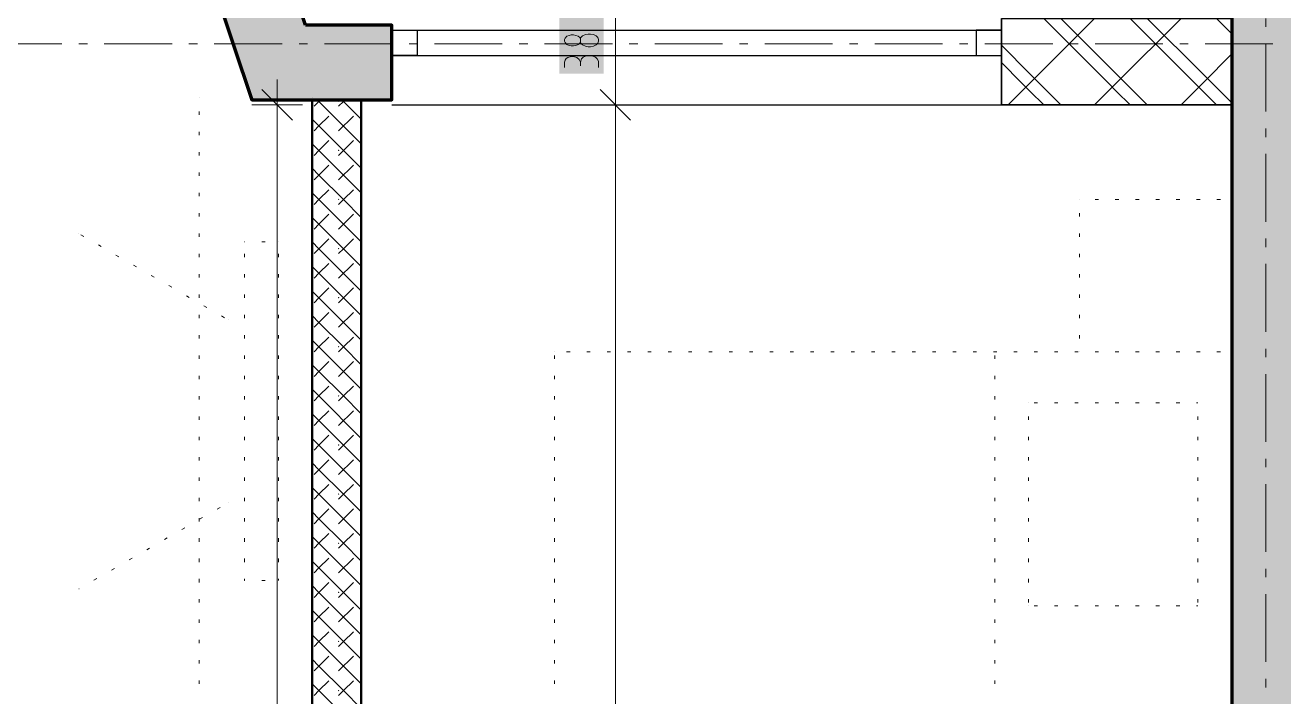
# Model space of a CAD drawing. Header units: millimetres. Extents: x 0 to 594, y 0 to 420.
# Drawn here: x 179.84 to 217.92, y 322.27 to 342.6 of the extents above; entities that cross this region are included whole.
import ezdxf

# ---------------------------------------------------------------- set-up
doc = ezdxf.new("R2010")
doc.units = ezdxf.units.MM
doc.header["$LTSCALE"] = 8
for name, color, linetype in [('PDF_Koty delkove', 7, 'Continuous'), ('PDF_Nabytek', 7, 'Continuous'), ('PDF_Okna', 7, 'Continuous'), ('PDF_Osy hlavni', 7, 'Continuous'), ('PDF_Pricky zdene', 7, 'Continuous'), ('PDF_Steny obvodove nosne', 7, 'Continuous'), ('PDF_Steny sendvic', 7, 'Continuous')]:
    doc.layers.add(name, color=color, linetype=linetype)

msp = doc.modelspace()

# ---------------------------------------------------------------- linework, layer by layer
at = {"layer": 'PDF_Koty delkove', "lineweight": 18}
for points in [[(197.697, 152.109), (197.697, 204.109), (197.697, 212.993), (197.697, 214.479), (197.697, 216.017), (197.697, 235.697), (197.697, 238.464), (197.697, 253.839), (197.697, 256.401), (197.697, 259.169), (197.697, 289.56), (197.697, 291.046), (197.697, 340.194), (197.697, 344.089)], [(196.637, 342.087), (196.62, 342.06), (196.568, 342.019), (196.501, 341.992), (196.432, 341.978), (196.363, 341.978), (196.296, 341.992), (196.227, 342.019), (196.176, 342.074), (196.159, 342.115), (196.159, 342.17), (196.176, 342.211), (196.227, 342.266), (196.296, 342.293)], [(196.296, 342.293), (196.363, 342.307), (196.432, 342.307), (196.501, 342.293), (196.568, 342.266), (196.62, 342.225), (196.637, 342.198)], [(196.211, 341.595), (196.262, 341.623), (196.363, 341.65), (196.432, 341.65), (196.534, 341.623), (196.603, 341.568), (196.637, 341.485), (196.637, 341.376)], [(197.184, 341.321), (197.184, 341.513), (197.149, 341.581), (197.098, 341.636), (197.013, 341.663), (196.945, 341.677), (196.876, 341.677), (196.791, 341.663), (196.723, 341.636), (196.672, 341.581), (196.637, 341.485)], [(196.159, 341.321), (196.159, 341.485), (196.176, 341.54), (196.211, 341.595)], [(187.461, 340.194), (187.461, 340.963)], [(187.922, 339.733), (187, 340.656)], [(198.158, 339.733), (197.236, 340.656)], [(188.23, 340.194), (187.461, 340.194), (186.692, 340.194)], [(187.461, 253.839), (187.461, 256.606), (187.461, 257.631), (187.461, 259.514), (187.461, 277.824), (187.461, 279.31), (187.461, 340.194)], [(198.466, 340.194), (197.697, 340.194), (196.928, 340.194)]]:
    msp.add_lwpolyline(points, dxfattribs=at)
msp.add_lwpolyline([(196.945, 342.334), (196.876, 342.334), (196.791, 342.32), (196.706, 342.28), (196.654, 342.225), (196.637, 342.198), (196.637, 342.087), (196.654, 342.06), (196.706, 342.005), (196.791, 341.964), (196.876, 341.95), (196.945, 341.95), (197.03, 341.964), (197.116, 342.005), (197.167, 342.06), (197.184, 342.115), (197.184, 342.17), (197.167, 342.225), (197.116, 342.28), (197.03, 342.32)], close=True, dxfattribs=at)
at = {"layer": 'PDF_Koty delkove', "color": 7, "lineweight": 18, "true_color": 0xffffff, "transparency": 33554559}
msp.add_solid([(197.338, 341.14), (197.338, 343.144), (196.006, 341.14), (196.006, 343.144)], dxfattribs=at)
at = {"layer": 'PDF_Nabytek', "lineweight": 13}
for points in [[(185.098, 340.399), (185.098, 340.399)], [(188.523, 340.399), (188.523, 340.399)], [(185.098, 339.885), (185.098, 339.987)], [(188.523, 339.885), (188.523, 339.987)], [(185.098, 339.27), (185.098, 339.372)], [(188.523, 339.27), (188.523, 339.372)], [(185.098, 338.655), (185.098, 338.757)], [(188.523, 338.655), (188.523, 338.757)], [(185.098, 338.04), (185.098, 338.142)], [(188.523, 338.04), (188.523, 338.142)], [(185.098, 337.425), (185.098, 337.527)], [(188.523, 337.425), (188.523, 337.527)], [(211.739, 337.324), (211.739, 337.324)], [(211.739, 337.324), (211.739, 337.324)], [(212.314, 337.324), (212.211, 337.324)], [(212.929, 337.324), (212.826, 337.324)], [(213.544, 337.324), (213.441, 337.324)], [(214.159, 337.324), (214.056, 337.324)], [(214.774, 337.324), (214.671, 337.324)], [(215.389, 337.324), (215.286, 337.324)], [(216.004, 337.324), (215.901, 337.324)], [(216.351, 337.324), (216.351, 337.324)], [(216.351, 337.324), (216.351, 337.324)], [(185.098, 336.81), (185.098, 336.912)], [(188.523, 336.81), (188.523, 336.912)], [(211.739, 336.81), (211.739, 336.912)], [(216.351, 336.81), (216.351, 336.912)], [(181.461, 336.295), (181.461, 336.295)], [(181.609, 336.21), (181.52, 336.261)], [(182.141, 335.903), (182.053, 335.954)], [(185.098, 336.195), (185.098, 336.297)], [(186.484, 336.043), (186.473, 336.043)], [(186.473, 336.043), (186.473, 336.043)], [(186.473, 336.043), (186.473, 336.043)], [(187.099, 336.043), (186.996, 336.043)], [(187.498, 336.043), (187.498, 336.043)], [(187.498, 336.043), (187.498, 336.043)], [(188.523, 336.195), (188.523, 336.297)], [(211.739, 336.195), (211.739, 336.297)], [(216.351, 336.195), (216.351, 336.297)], [(182.674, 335.595), (182.585, 335.646)], [(185.098, 335.58), (185.098, 335.682)], [(186.473, 335.58), (186.473, 335.682)], [(187.498, 335.58), (187.498, 335.682)], [(188.523, 335.58), (188.523, 335.682)], [(211.739, 335.58), (211.739, 335.682)], [(216.351, 335.58), (216.351, 335.682)], [(183.206, 335.288), (183.118, 335.339)], [(183.739, 334.98), (183.65, 335.031)], [(185.098, 334.965), (185.098, 335.067)], [(186.473, 334.965), (186.473, 335.067)], [(187.498, 334.965), (187.498, 335.067)], [(188.523, 334.965), (188.523, 335.067)], [(211.739, 334.965), (211.739, 335.067)], [(216.351, 334.965), (216.351, 335.067)], [(184.272, 334.673), (184.183, 334.724)], [(184.804, 334.365), (184.716, 334.416)], [(185.098, 334.35), (185.098, 334.452)], [(186.473, 334.35), (186.473, 334.452)], [(187.498, 334.35), (187.498, 334.452)], [(188.523, 334.35), (188.523, 334.452)], [(211.739, 334.35), (211.739, 334.452)], [(216.351, 334.35), (216.351, 334.452)], [(185.337, 334.058), (185.248, 334.109)], [(185.098, 333.735), (185.098, 333.837)], [(185.869, 333.75), (185.781, 333.801)], [(185.985, 333.683), (185.985, 333.683)], [(186.473, 333.735), (186.473, 333.837)], [(187.498, 333.735), (187.498, 333.837)], [(188.523, 333.735), (188.523, 333.837)], [(211.739, 333.735), (211.739, 333.837)], [(216.351, 333.735), (216.351, 333.837)], [(185.098, 333.12), (185.098, 333.222)], [(186.473, 333.12), (186.473, 333.222)], [(187.498, 333.12), (187.498, 333.222)], [(188.523, 333.12), (188.523, 333.222)], [(211.739, 333.12), (211.739, 333.222)], [(216.351, 333.12), (216.351, 333.222)], [(185.098, 332.505), (185.098, 332.607)], [(186.473, 332.505), (186.473, 332.607)], [(187.498, 332.505), (187.498, 332.607)], [(188.523, 332.505), (188.523, 332.607)], [(195.852, 332.712), (195.852, 332.712)], [(195.852, 332.712), (195.852, 332.712)], [(195.852, 332.505), (195.852, 332.607)], [(196.324, 332.712), (196.221, 332.712)], [(196.939, 332.712), (196.836, 332.712)], [(197.554, 332.712), (197.451, 332.712)], [(198.169, 332.712), (198.066, 332.712)], [(198.784, 332.712), (198.681, 332.712)], [(199.399, 332.712), (199.296, 332.712)], [(200.014, 332.712), (199.911, 332.712)], [(200.629, 332.712), (200.526, 332.712)], [(201.244, 332.712), (201.141, 332.712)], [(201.859, 332.712), (201.756, 332.712)], [(202.474, 332.712), (202.371, 332.712)], [(203.089, 332.712), (202.986, 332.712)], [(203.704, 332.712), (203.601, 332.712)], [(204.319, 332.712), (204.216, 332.712)], [(204.934, 332.712), (204.831, 332.712)], [(205.549, 332.712), (205.446, 332.712)], [(206.164, 332.712), (206.061, 332.712)], [(206.779, 332.712), (206.676, 332.712)], [(207.394, 332.712), (207.291, 332.712)], [(208.009, 332.712), (207.906, 332.712)], [(208.624, 332.712), (208.521, 332.712)], [(209.239, 332.712), (209.136, 332.712)], [(209.176, 332.712), (209.176, 332.712)], [(209.176, 332.505), (209.176, 332.607)], [(209.854, 332.712), (209.751, 332.712)], [(210.469, 332.712), (210.366, 332.712)], [(211.084, 332.712), (210.981, 332.712)], [(211.699, 332.712), (211.596, 332.712)], [(211.739, 332.712), (211.739, 332.712)], [(212.314, 332.712), (212.211, 332.712)], [(212.929, 332.712), (212.826, 332.712)], [(213.544, 332.712), (213.441, 332.712)], [(214.159, 332.712), (214.056, 332.712)], [(214.774, 332.712), (214.671, 332.712)], [(215.389, 332.712), (215.286, 332.712)], [(216.004, 332.712), (215.901, 332.712)], [(216.351, 332.712), (216.351, 332.712)], [(216.351, 332.712), (216.351, 332.712)], [(216.351, 332.712), (216.351, 332.712)], [(216.351, 332.505), (216.351, 332.607)], [(185.098, 331.89), (185.098, 331.992)], [(186.473, 331.89), (186.473, 331.992)], [(187.498, 331.89), (187.498, 331.992)], [(188.523, 331.89), (188.523, 331.992)], [(195.852, 331.89), (195.852, 331.992)], [(209.176, 331.89), (209.176, 331.992)], [(216.351, 331.89), (216.351, 331.992)], [(185.098, 331.275), (185.098, 331.377)], [(186.473, 331.275), (186.473, 331.377)], [(187.498, 331.275), (187.498, 331.377)], [(188.523, 331.275), (188.523, 331.377)], [(195.852, 331.275), (195.852, 331.377)], [(209.176, 331.275), (209.176, 331.377)], [(216.351, 331.275), (216.351, 331.377)], [(210.201, 331.175), (210.201, 331.175)], [(210.201, 331.175), (210.201, 331.175)], [(210.469, 331.175), (210.366, 331.175)], [(211.084, 331.175), (210.981, 331.175)], [(211.699, 331.175), (211.596, 331.175)], [(212.314, 331.175), (212.211, 331.175)], [(212.929, 331.175), (212.826, 331.175)], [(213.544, 331.175), (213.441, 331.175)], [(214.159, 331.175), (214.056, 331.175)], [(214.774, 331.175), (214.671, 331.175)], [(215.326, 331.175), (215.286, 331.175)], [(215.326, 331.175), (215.326, 331.175)], [(185.098, 330.66), (185.098, 330.762)], [(186.473, 330.66), (186.473, 330.762)], [(187.498, 330.66), (187.498, 330.762)], [(188.523, 330.66), (188.523, 330.762)], [(195.852, 330.66), (195.852, 330.762)], [(209.176, 330.66), (209.176, 330.762)], [(210.201, 330.66), (210.201, 330.762)], [(215.326, 330.66), (215.326, 330.762)], [(216.351, 330.66), (216.351, 330.762)], [(185.098, 330.045), (185.098, 330.147)], [(186.473, 330.045), (186.473, 330.147)], [(187.498, 330.045), (187.498, 330.147)], [(188.523, 330.045), (188.523, 330.147)], [(195.852, 330.045), (195.852, 330.147)], [(209.176, 330.045), (209.176, 330.147)], [(210.201, 330.045), (210.201, 330.147)], [(215.326, 330.045), (215.326, 330.147)], [(216.351, 330.045), (216.351, 330.147)], [(185.098, 329.43), (185.098, 329.532)], [(186.473, 329.43), (186.473, 329.532)], [(187.498, 329.43), (187.498, 329.532)], [(188.523, 329.43), (188.523, 329.532)], [(195.852, 329.43), (195.852, 329.532)], [(209.176, 329.43), (209.176, 329.532)], [(210.201, 329.43), (210.201, 329.532)], [(215.326, 329.43), (215.326, 329.532)], [(216.351, 329.43), (216.351, 329.532)], [(185.098, 328.815), (185.098, 328.917)], [(186.473, 328.815), (186.473, 328.917)], [(187.498, 328.815), (187.498, 328.917)], [(188.523, 328.815), (188.523, 328.917)], [(195.852, 328.815), (195.852, 328.917)], [(209.176, 328.815), (209.176, 328.917)], [(210.201, 328.815), (210.201, 328.917)], [(215.326, 328.815), (215.326, 328.917)], [(216.351, 328.815), (216.351, 328.917)], [(185.098, 328.2), (185.098, 328.302)], [(185.645, 327.957), (185.734, 328.008)], [(185.985, 328.153), (185.985, 328.153)], [(186.473, 328.2), (186.473, 328.302)], [(187.498, 328.2), (187.498, 328.302)], [(188.523, 328.2), (188.523, 328.302)], [(195.852, 328.2), (195.852, 328.302)], [(209.176, 328.2), (209.176, 328.302)], [(210.201, 328.2), (210.201, 328.302)], [(215.326, 328.2), (215.326, 328.302)], [(216.351, 328.2), (216.351, 328.302)], [(185.098, 327.585), (185.098, 327.687)], [(185.113, 327.65), (185.202, 327.701)], [(186.473, 327.585), (186.473, 327.687)], [(187.498, 327.585), (187.498, 327.687)], [(188.523, 327.585), (188.523, 327.687)], [(195.852, 327.585), (195.852, 327.687)], [(209.176, 327.585), (209.176, 327.687)], [(210.201, 327.585), (210.201, 327.687)], [(215.326, 327.585), (215.326, 327.687)], [(216.351, 327.585), (216.351, 327.687)], [(184.58, 327.342), (184.669, 327.393)], [(184.048, 327.035), (184.136, 327.086)], [(185.098, 326.97), (185.098, 327.072)], [(186.473, 326.97), (186.473, 327.072)], [(187.498, 326.97), (187.498, 327.072)], [(188.523, 326.97), (188.523, 327.072)], [(195.852, 326.97), (195.852, 327.072)], [(209.176, 326.97), (209.176, 327.072)], [(210.201, 326.97), (210.201, 327.072)], [(215.326, 326.97), (215.326, 327.072)], [(216.351, 326.97), (216.351, 327.072)], [(182.982, 326.42), (183.071, 326.471)], [(183.515, 326.727), (183.604, 326.778)], [(185.098, 326.355), (185.098, 326.457)], [(186.473, 326.355), (186.473, 326.457)], [(187.498, 326.355), (187.498, 326.457)], [(188.523, 326.355), (188.523, 326.457)], [(195.852, 326.355), (195.852, 326.457)], [(209.176, 326.355), (209.176, 326.457)], [(210.201, 326.355), (210.201, 326.457)], [(215.326, 326.355), (215.326, 326.457)], [(216.351, 326.355), (216.351, 326.457)], [(182.45, 326.112), (182.539, 326.163)], [(181.917, 325.805), (182.006, 325.856)], [(185.098, 325.74), (185.098, 325.842)], [(186.473, 325.793), (186.473, 325.842)], [(186.484, 325.793), (186.473, 325.793)], [(186.473, 325.793), (186.473, 325.793)], [(187.099, 325.793), (186.996, 325.793)], [(187.498, 325.793), (187.498, 325.842)], [(187.498, 325.793), (187.498, 325.793)], [(187.498, 325.793), (187.498, 325.793)], [(188.523, 325.74), (188.523, 325.842)], [(195.852, 325.74), (195.852, 325.842)], [(209.176, 325.74), (209.176, 325.842)], [(210.201, 325.74), (210.201, 325.842)], [(215.326, 325.74), (215.326, 325.842)], [(216.351, 325.74), (216.351, 325.842)], [(181.461, 325.541), (181.473, 325.548)], [(181.461, 325.541), (181.461, 325.541)], [(185.098, 325.125), (185.098, 325.227)], [(188.523, 325.125), (188.523, 325.227)], [(195.852, 325.125), (195.852, 325.227)], [(209.176, 325.125), (209.176, 325.227)], [(210.201, 325.125), (210.201, 325.227)], [(210.201, 325.025), (210.201, 325.025)], [(210.201, 325.025), (210.201, 325.025)], [(210.469, 325.025), (210.366, 325.025)], [(211.084, 325.025), (210.981, 325.025)], [(211.699, 325.025), (211.596, 325.025)], [(212.314, 325.025), (212.211, 325.025)], [(212.929, 325.025), (212.826, 325.025)], [(213.544, 325.025), (213.441, 325.025)], [(214.159, 325.025), (214.056, 325.025)], [(214.774, 325.025), (214.671, 325.025)], [(215.326, 325.025), (215.286, 325.025)], [(215.326, 325.125), (215.326, 325.227)], [(215.326, 325.025), (215.326, 325.025)], [(215.326, 325.025), (215.326, 325.025)], [(216.351, 325.125), (216.351, 325.227)], [(185.098, 324.51), (185.098, 324.612)], [(188.523, 324.51), (188.523, 324.612)], [(195.852, 324.51), (195.852, 324.612)], [(209.176, 324.51), (209.176, 324.612)], [(216.351, 324.51), (216.351, 324.612)], [(185.098, 323.895), (185.098, 323.997)], [(188.523, 323.895), (188.523, 323.997)], [(195.852, 323.895), (195.852, 323.997)], [(209.176, 323.895), (209.176, 323.997)], [(216.351, 323.895), (216.351, 323.997)], [(185.098, 323.28), (185.098, 323.382)], [(188.523, 323.28), (188.523, 323.382)], [(195.852, 323.28), (195.852, 323.382)], [(209.176, 323.28), (209.176, 323.382)], [(216.351, 323.28), (216.351, 323.382)], [(185.098, 322.665), (185.098, 322.767)], [(188.523, 322.665), (188.523, 322.767)], [(195.852, 322.665), (195.852, 322.767)], [(209.176, 322.665), (209.176, 322.767)], [(216.351, 322.665), (216.351, 322.767)]]:
    msp.add_lwpolyline(points, dxfattribs=at)
at = {"layer": 'PDF_Okna', "lineweight": 25}
for points in [[(190.932, 342.449), (191.7, 342.449), (191.7, 341.681), (190.932, 341.681)], [(209.381, 342.449), (208.613, 342.449), (208.613, 341.681), (209.381, 341.681)]]:
    msp.add_lwpolyline(points, close=True, dxfattribs=at)
for points in [[(190.932, 342.449), (209.381, 342.449)], [(190.932, 341.681), (209.381, 341.681)], [(190.932, 340.194), (209.381, 340.194)]]:
    msp.add_lwpolyline(points, dxfattribs=at)
at = {"layer": 'PDF_Osy hlavni', "lineweight": 18}
for points in [[(217.376, 342.55), (217.376, 342.806)], [(180.949, 342.039), (178.899, 342.039)], [(181.718, 342.039), (181.461, 342.039)], [(184.28, 342.039), (182.23, 342.039)], [(185.049, 342.039), (184.793, 342.039)], [(187.611, 342.039), (185.561, 342.039)], [(188.38, 342.039), (188.124, 342.039)], [(190.943, 342.039), (188.893, 342.039)], [(191.711, 342.039), (191.455, 342.039)], [(194.274, 342.039), (192.224, 342.039)], [(195.043, 342.039), (194.786, 342.039)], [(197.605, 342.039), (195.555, 342.039)], [(198.374, 342.039), (198.117, 342.039)], [(200.936, 342.039), (198.886, 342.039)], [(201.705, 342.039), (201.449, 342.039)], [(204.267, 342.039), (202.217, 342.039)], [(205.036, 342.039), (204.78, 342.039)], [(207.599, 342.039), (205.549, 342.039)], [(208.367, 342.039), (208.111, 342.039)], [(210.93, 342.039), (208.88, 342.039)], [(211.699, 342.039), (211.442, 342.039)], [(214.261, 342.039), (212.211, 342.039)], [(215.03, 342.039), (214.774, 342.039)], [(217.592, 342.039), (215.542, 342.039)], [(217.376, 339.987), (217.376, 342.037)], [(217.376, 339.218), (217.376, 339.475)], [(217.376, 336.656), (217.376, 338.706)], [(217.376, 335.887), (217.376, 336.143)], [(217.376, 333.325), (217.376, 335.375)], [(217.376, 332.556), (217.376, 332.812)], [(217.376, 329.993), (217.376, 332.043)], [(217.376, 329.225), (217.376, 329.481)], [(217.376, 326.662), (217.376, 328.712)], [(217.376, 325.893), (217.376, 326.15)], [(217.376, 323.331), (217.376, 325.381)], [(217.376, 322.562), (217.376, 322.818)]]:
    msp.add_lwpolyline(points, dxfattribs=at)
at = {"layer": 'PDF_Pricky zdene', "lineweight": 50}
msp.add_lwpolyline([(190.009, 291.046), (190.009, 340.194), (190.009, 340.348), (188.523, 340.348), (188.523, 340.194), (188.523, 291.046), (188.523, 291.046)], close=True, dxfattribs=at)
at = {"layer": 'PDF_Pricky zdene', "lineweight": 9}
for points in [[(188.579, 340.148), (188.728, 340.297)], [(188.779, 340.348), (188.728, 340.297), (188.677, 340.348)], [(190.009, 339.016), (188.728, 340.297)], [(189.322, 340.148), (189.471, 340.297)], [(189.471, 340.297), (189.42, 340.348)], [(189.471, 340.297), (189.522, 340.348)], [(190.009, 339.759), (189.471, 340.297)], [(189.471, 338.811), (188.728, 339.554), (188.523, 339.759)], [(188.579, 339.405), (188.728, 339.554), (189.025, 339.851)], [(189.322, 339.405), (189.768, 339.851)], [(189.025, 339.108), (188.728, 338.811), (188.523, 339.016)], [(189.471, 338.811), (189.768, 339.108)], [(188.579, 338.662), (188.728, 338.811)], [(190.009, 337.53), (188.728, 338.811)], [(189.322, 338.662), (189.471, 338.811)], [(190.009, 338.273), (189.471, 338.811)], [(189.471, 337.324), (188.728, 338.068), (188.523, 338.273)], [(188.728, 338.068), (189.025, 338.365)], [(189.322, 337.919), (189.768, 338.365)], [(188.579, 337.919), (188.728, 338.068)], [(189.025, 337.622), (188.728, 337.324), (188.523, 337.53)], [(189.471, 337.324), (189.768, 337.622)], [(188.579, 337.176), (188.728, 337.324)], [(190.009, 336.043), (188.728, 337.324)], [(189.322, 337.176), (189.471, 337.324)], [(190.009, 336.787), (189.471, 337.324)], [(189.471, 335.838), (188.728, 336.581), (188.523, 336.787)], [(188.728, 336.581), (189.025, 336.879)], [(189.322, 336.433), (189.768, 336.879)], [(188.579, 336.433), (188.728, 336.581)], [(189.025, 336.135), (188.728, 335.838), (188.523, 336.043)], [(189.471, 335.838), (189.768, 336.135)], [(188.579, 335.69), (188.728, 335.838)], [(190.009, 334.557), (188.728, 335.838)], [(189.322, 335.69), (189.471, 335.838)], [(190.009, 335.3), (189.471, 335.838)], [(189.471, 334.352), (188.728, 335.095), (188.523, 335.3)], [(188.728, 335.095), (189.025, 335.392)], [(189.322, 334.947), (189.768, 335.392)], [(188.579, 334.947), (188.728, 335.095)], [(188.728, 334.352), (188.523, 334.557)], [(188.728, 334.352), (189.025, 334.649)], [(189.471, 334.352), (189.768, 334.649)], [(188.579, 334.203), (188.728, 334.352)], [(190.009, 333.071), (188.728, 334.352)], [(189.322, 334.203), (189.471, 334.352)], [(190.009, 333.814), (189.471, 334.352)], [(188.728, 333.609), (188.523, 333.814)], [(188.728, 333.609), (189.025, 333.906)], [(189.322, 333.46), (189.768, 333.906)], [(188.579, 333.46), (188.728, 333.609)], [(189.471, 332.866), (188.728, 333.609)], [(189.025, 333.163), (188.728, 332.866), (188.523, 333.071)], [(189.471, 332.866), (189.768, 333.163)], [(188.579, 332.717), (188.728, 332.866)], [(190.009, 331.585), (188.728, 332.866)], [(189.322, 332.717), (189.471, 332.866)], [(190.009, 332.328), (189.471, 332.866)], [(189.471, 331.38), (188.728, 332.123), (188.523, 332.328)], [(188.728, 332.123), (189.025, 332.42)], [(189.322, 331.974), (189.768, 332.42)], [(188.579, 331.974), (188.728, 332.123)], [(188.728, 331.38), (188.523, 331.585)], [(188.579, 331.231), (188.728, 331.38)], [(188.728, 331.38), (189.025, 331.677)], [(190.009, 330.098), (188.728, 331.38)], [(189.322, 331.231), (189.471, 331.38)], [(189.471, 331.38), (189.768, 331.677)], [(190.009, 330.842), (189.471, 331.38)], [(188.728, 330.636), (188.523, 330.842)], [(188.579, 330.488), (188.728, 330.636)], [(188.728, 330.636), (189.025, 330.934)], [(189.471, 329.893), (188.728, 330.636)], [(189.322, 330.488), (189.768, 330.934)], [(188.728, 329.893), (188.523, 330.098)], [(188.579, 329.745), (188.728, 329.893)], [(188.728, 329.893), (189.025, 330.191)], [(190.009, 328.612), (188.728, 329.893)], [(189.322, 329.745), (189.471, 329.893)], [(189.471, 329.893), (189.768, 330.191)], [(190.009, 329.355), (189.471, 329.893)], [(188.728, 329.15), (188.523, 329.355)], [(188.579, 329.002), (188.728, 329.15)], [(188.728, 329.15), (189.025, 329.447)], [(189.471, 328.407), (188.728, 329.15)], [(189.322, 329.002), (189.768, 329.447)], [(188.728, 328.407), (189.025, 328.704)], [(189.471, 328.407), (189.768, 328.704)], [(188.728, 328.407), (188.523, 328.612)], [(188.579, 328.258), (188.728, 328.407)], [(190.009, 327.126), (188.728, 328.407)], [(189.322, 328.258), (189.471, 328.407)], [(190.009, 327.869), (189.471, 328.407)], [(188.728, 327.664), (189.025, 327.961)], [(189.322, 327.515), (189.768, 327.961)], [(188.728, 327.664), (188.523, 327.869)], [(188.579, 327.515), (188.728, 327.664)], [(189.471, 326.921), (188.728, 327.664)], [(188.728, 326.921), (189.025, 327.218)], [(189.471, 326.921), (189.768, 327.218)], [(188.728, 326.921), (188.523, 327.126)], [(188.579, 326.772), (188.728, 326.921)], [(190.009, 325.64), (188.728, 326.921)], [(189.322, 326.772), (189.471, 326.921)], [(190.009, 326.383), (189.471, 326.921)], [(188.728, 326.178), (189.025, 326.475)], [(189.322, 326.029), (189.768, 326.475)], [(189.471, 325.435), (188.728, 326.178), (188.523, 326.383)], [(188.579, 326.029), (188.728, 326.178)], [(188.728, 325.435), (189.025, 325.732)], [(189.471, 325.435), (189.768, 325.732)], [(188.728, 325.435), (188.523, 325.64)], [(188.579, 325.286), (188.728, 325.435)], [(190.009, 324.154), (188.728, 325.435)], [(189.322, 325.286), (189.471, 325.435)], [(190.009, 324.897), (189.471, 325.435)], [(188.728, 324.691), (188.523, 324.897)], [(188.728, 324.691), (189.025, 324.989)], [(189.322, 324.543), (189.768, 324.989)], [(188.579, 324.543), (188.728, 324.691)], [(189.471, 323.948), (188.728, 324.691)], [(188.728, 323.948), (188.523, 324.154)], [(188.728, 323.948), (189.025, 324.246)], [(189.471, 323.948), (189.768, 324.246)], [(188.579, 323.8), (188.728, 323.948)], [(190.009, 322.667), (188.728, 323.948)], [(189.322, 323.8), (189.471, 323.948)], [(190.009, 323.41), (189.471, 323.948)], [(188.728, 323.205), (188.523, 323.41)], [(188.728, 323.205), (189.025, 323.502)], [(189.322, 323.057), (189.768, 323.502)], [(188.579, 323.057), (188.728, 323.205)], [(189.471, 322.462), (188.728, 323.205)], [(189.025, 322.759), (188.728, 322.462), (188.523, 322.667)], [(189.471, 322.462), (189.768, 322.759)], [(188.579, 322.313), (188.728, 322.462)], [(190.009, 321.181), (188.728, 322.462)], [(189.322, 322.313), (189.471, 322.462)], [(190.009, 321.924), (189.471, 322.462)]]:
    msp.add_lwpolyline(points, dxfattribs=at)
at = {"layer": 'PDF_Pricky zdene', "lineweight": 9, "transparency": 33554559}
for points in [[(188.728, 340.274), (188.705, 340.297), (188.751, 340.297), (188.728, 340.32)], [(189.322, 340.277), (189.299, 340.3), (189.345, 340.3), (189.322, 340.323)], [(188.728, 338.788), (188.705, 338.811), (188.751, 338.811), (188.728, 338.834)], [(189.322, 338.791), (189.299, 338.814), (189.345, 338.814), (189.322, 338.837)], [(188.728, 337.301), (188.705, 337.324), (188.751, 337.324), (188.728, 337.348)], [(189.322, 337.304), (189.299, 337.327), (189.345, 337.327), (189.322, 337.351)], [(188.728, 335.815), (188.705, 335.838), (188.751, 335.838), (188.728, 335.861)], [(189.322, 335.818), (189.299, 335.841), (189.345, 335.841), (189.322, 335.864)], [(188.728, 334.329), (188.705, 334.352), (188.751, 334.352), (188.728, 334.375)], [(189.322, 334.332), (189.299, 334.355), (189.345, 334.355), (189.322, 334.378)], [(188.728, 332.843), (188.705, 332.866), (188.751, 332.866), (188.728, 332.889)], [(189.322, 332.846), (189.299, 332.869), (189.345, 332.869), (189.322, 332.892)], [(188.728, 331.356), (188.705, 331.38), (188.751, 331.38), (188.728, 331.403)], [(189.322, 331.359), (189.299, 331.383), (189.345, 331.383), (189.322, 331.406)], [(188.728, 329.87), (188.705, 329.893), (188.751, 329.893), (188.728, 329.916)], [(189.322, 329.873), (189.299, 329.896), (189.345, 329.896), (189.322, 329.919)], [(188.728, 328.384), (188.705, 328.407), (188.751, 328.407), (188.728, 328.43)], [(189.322, 328.387), (189.299, 328.41), (189.345, 328.41), (189.322, 328.433)], [(188.728, 326.898), (188.705, 326.921), (188.751, 326.921), (188.728, 326.944)], [(189.322, 326.901), (189.299, 326.924), (189.345, 326.924), (189.322, 326.947)], [(188.728, 325.412), (188.705, 325.435), (188.751, 325.435), (188.728, 325.458)], [(189.322, 325.415), (189.299, 325.438), (189.345, 325.438), (189.322, 325.461)], [(188.728, 323.925), (188.705, 323.948), (188.751, 323.948), (188.728, 323.971)], [(189.322, 323.928), (189.299, 323.951), (189.345, 323.951), (189.322, 323.974)], [(188.728, 322.439), (188.705, 322.462), (188.751, 322.462), (188.728, 322.485)], [(189.322, 322.442), (189.299, 322.465), (189.345, 322.465), (189.322, 322.488)]]:
    msp.add_solid(points, dxfattribs=at)
at = {"layer": 'PDF_Steny obvodove nosne', "lineweight": 70}
for points in [[(216.351, 348.231), (216.351, 344.089), (216.351, 342.808), (216.351, 340.194), (216.351, 284.384), (216.351, 282.897), (216.351, 256.606), (216.351, 253.993), (218.401, 253.993), (218.401, 256.453), (218.401, 256.606), (218.401, 264.96), (218.401, 266.549), (218.401, 277.824), (218.401, 346.377), (218.401, 348.917)], [(188.318, 342.603), (187.715, 344.405), (185.576, 343.69), (186.695, 340.348), (190.932, 340.348), (190.932, 342.603)]]:
    msp.add_lwpolyline(points, close=True, dxfattribs=at)
at = {"layer": 'PDF_Steny obvodove nosne', "color": 9, "lineweight": 9, "true_color": 0xc0c0c0, "transparency": 33554559}
for points in [[(216.351, 348.231), (216.351, 253.993), (218.401, 348.917), (218.401, 253.993)], [(185.576, 343.69), (186.695, 340.348), (187.715, 344.405), (188.318, 342.603)], [(186.695, 340.348), (190.932, 340.348), (188.318, 342.603), (190.932, 342.603)]]:
    msp.add_solid(points, dxfattribs=at)
at = {"layer": 'PDF_Steny sendvic', "lineweight": 35}
msp.add_lwpolyline([(209.381, 342.808), (216.351, 342.808), (216.351, 340.194), (216.3, 340.194), (209.381, 340.194), (209.381, 341.681), (209.381, 342.449)], close=True, dxfattribs=at)
at = {"layer": 'PDF_Steny sendvic', "lineweight": 9}
for points in [[(209.586, 340.194), (210.253, 340.861), (212.2, 342.808)], [(213.271, 340.194), (212.866, 340.599), (212.605, 340.861), (210.658, 342.808)], [(213.794, 340.194), (213.128, 340.861), (212.866, 341.122), (211.18, 342.808)], [(212.2, 340.194), (212.866, 340.861), (214.814, 342.808)], [(215.885, 340.194), (215.48, 340.599), (215.219, 340.861), (213.271, 342.808)], [(216.351, 340.251), (215.742, 340.861), (215.48, 341.122), (213.794, 342.808)], [(216.351, 342.342), (215.885, 342.808)], [(211.18, 340.194), (210.514, 340.861), (210.253, 341.122), (209.381, 341.993)], [(214.814, 340.194), (215.48, 340.861), (216.351, 341.732)], [(210.658, 340.194), (210.253, 340.599), (209.991, 340.861), (209.381, 341.471)]]:
    msp.add_lwpolyline(points, dxfattribs=at)
at = {"layer": 'PDF_Steny sendvic', "lineweight": 9, "transparency": 33554559}
for points in [[(210.253, 340.838), (210.23, 340.861), (210.276, 340.861), (210.253, 340.884)], [(212.866, 340.838), (212.843, 340.861), (212.889, 340.861), (212.866, 340.884)], [(215.48, 340.838), (215.457, 340.861), (215.503, 340.861), (215.48, 340.884)]]:
    msp.add_solid(points, dxfattribs=at)

doc.saveas('drawing.dxf')
